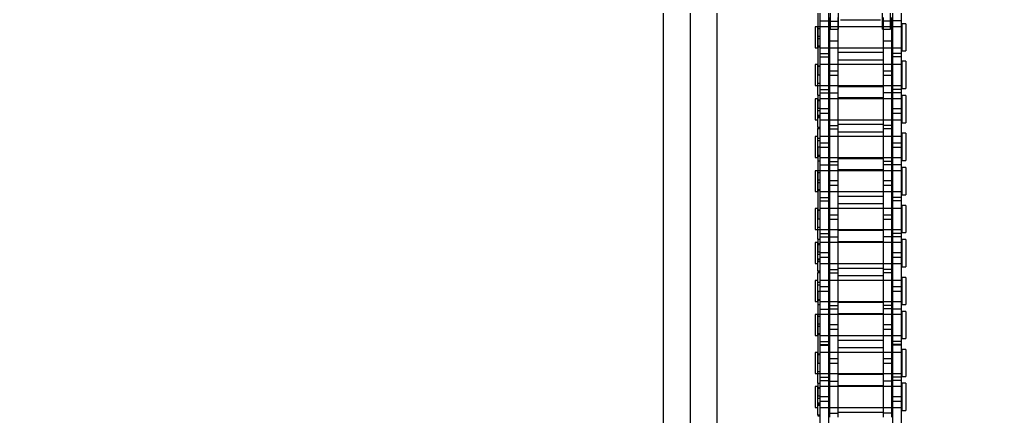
# Model space of a CAD drawing. Header units: metres. Extents: x 0 to 63075, y 0 to 44550.
# Drawn here: x 13844.1 to 14019.2, y 28671.2 to 28741 of the extents above; entities that cross this region are included whole.
import ezdxf

# ---------------------------------------------------------------- set-up
doc = ezdxf.new("R2010")
doc.units = ezdxf.units.M
doc.header["$LTSCALE"] = 75
doc.linetypes.add('HIDDEN2', pattern=[4.7625, 3.175, -1.5875])
for name, color, linetype in [('SDM', 7, 'Continuous'), ('SL1', 8, 'Continuous'), ('SL4', 4, 'Continuous'), ('ST1', 7, 'HIDDEN2')]:
    doc.layers.add(name, color=color, linetype=linetype)

# ---------------------------------------------------------------- blocks, each defined once
blk = doc.blocks.new('A$Ca548c4ee')
at = {"layer": 'SL1'}
for radius, start, end in [(1821.5, 111.63329, 68.36671), (1758, 110.23354, 69.76646), (1758, 110.23433, 69.76567), (1750, 110.33011, 69.66989)]:
    blk.add_arc((5942.12, 7584.47), radius, start, end, dxfattribs=at)
blk = doc.blocks.new('A$Ca53c419a')
at = {"layer": 'SL4'}
for p, q in [((4619.72, 495.77), (3669.71, 495.77)), ((3669.71, 486.24), (4459.48, 486.24))]:
    blk.add_line(p, q, dxfattribs=at)
at = {"layer": 'ST1'}
for p, q in [((4669.71, 491), (3669.71, 491)), ((3669.71, 486.24), (4459.48, 486.24)), ((4243.99, 468.16), (4234.9, 468.16)), ((4241.49, 468.49), (4241.49, 468.16)), ((4241.66, 468.49), (4241.49, 468.49)), ((4241.66, 468.49), (4241.66, 468.16)), ((4241.66, 468.49), (4245.01, 468.49)), ((4242.96, 469), (4242.96, 469)), ((4246.65, 469), (4242.96, 469)), ((4242.96, 469), (4242.96, 468.53)), ((4242.96, 468.53), (4246.65, 468.53)), ((4242.96, 468.16), (4242.96, 466.64)), ((4242.96, 468.16), (4242.96, 453.66)), ((4243.33, 468.53), (4243.33, 468.16)), ((4243.61, 468.49), (4243.61, 468.16)), ((4243.78, 468.49), (4243.78, 468.16)), ((4244.85, 468.16), (4243.99, 468.16)), ((4243.99, 466.64), (4243.99, 468.16)), ((4244.6, 468.49), (4244.6, 468.16)), ((4253.95, 468.16), (4244.85, 468.16)), ((4244.85, 468.16), (4244.85, 466.64)), ((4245.01, 468.49), (4245.01, 468.16)), ((4247.22, 468.49), (4245.01, 468.49)), ((4246.28, 468.16), (4246.28, 468.53)), ((4246.37, 468.49), (4246.37, 468.16)), ((4246.47, 468.49), (4246.47, 468.16)), ((4246.65, 468.53), (4246.65, 469)), ((4246.65, 466.64), (4246.65, 468.16)), ((4246.65, 453.66), (4246.65, 468.16)), ((4247.22, 468.49), (4250.77, 468.49)), ((4247.22, 468.49), (4247.22, 468.16)), ((4247.68, 468.16), (4247.68, 466.64)), ((4248.26, 468.16), (4248.26, 466.64)), ((4252.62, 469), (4248.93, 469)), ((4248.93, 469), (4248.93, 468.53)), ((4248.93, 468.53), (4252.62, 468.53)), ((4248.93, 468.49), (4248.93, 466.64)), ((4248.93, 468.16), (4248.93, 453.66)), ((4249.3, 468.53), (4249.3, 468.16)), ((4250.77, 468.49), (4250.77, 468.16)), ((4263.47, 468.49), (4250.77, 468.49)), ((4252.25, 468.16), (4252.25, 468.53)), ((4252.39, 468.49), (4252.39, 468.16)), ((4252.62, 468.53), (4252.62, 469)), ((4252.62, 466.64), (4252.62, 468.16)), ((4252.62, 453.66), (4252.62, 468.16)), ((4253.95, 468.16), (4253.95, 466.64)), ((4260.3, 468.16), (4253.95, 468.16)), ((4254.02, 468.16), (4254.02, 466.64)), ((4254.6, 468.16), (4254.6, 466.64)), ((4255.64, 469), (4255.64, 469)), ((4259.33, 469), (4255.64, 469)), ((4255.64, 469), (4255.64, 468.53)), ((4255.64, 468.53), (4259.33, 468.53)), ((4255.64, 468.16), (4255.64, 466.64)), ((4255.64, 468.16), (4255.64, 453.66)), ((4255.81, 468.49), (4255.81, 468.16)), ((4255.92, 468.49), (4255.92, 468.16)), ((4256.01, 468.53), (4256.01, 468.16)), ((4257.27, 468.49), (4257.27, 468.16)), ((4257.69, 468.49), (4257.69, 468.16)), ((4258.96, 468.16), (4258.96, 468.53)), ((4259.33, 468.53), (4259.33, 469)), ((4259.33, 466.64), (4259.33, 468.49)), ((4259.33, 453.66), (4259.33, 468.16)), ((4260.3, 468.16), (4260.3, 466.64)), ((4269.39, 468.16), (4260.3, 468.16)), ((4261.03, 468.16), (4261.03, 468.49)), ((4265.32, 469), (4261.63, 469)), ((4261.63, 469), (4261.63, 468.53)), ((4261.63, 468.53), (4265.32, 468.53)), ((4261.63, 468.16), (4261.63, 466.64)), ((4261.63, 468.16), (4261.63, 453.66)), ((4261.86, 468.49), (4261.86, 468.16)), ((4262, 468.53), (4262, 468.16)), ((4263.4, 466.64), (4263.4, 468.16)), ((4263.47, 468.49), (4263.47, 468.16)), ((4263.47, 468.49), (4266.71, 468.49)), ((4264.24, 468.16), (4264.24, 466.64)), ((4264.58, 468.49), (4264.58, 468.16)), ((4264.95, 468.16), (4264.95, 468.53)), ((4265.32, 468.53), (4265.32, 469)), ((4265.32, 466.64), (4265.32, 468.16)), ((4265.32, 453.66), (4265.32, 468.16)), ((4266.71, 468.49), (4266.71, 468.16)), ((4266.85, 468.49), (4266.85, 468.16)), ((4267.02, 468.49), (4266.85, 468.49)), ((4267.02, 468.49), (4267.02, 468.16)), ((4267.02, 468.49), (4270.37, 468.49)), ((4268.32, 469), (4268.31, 469)), ((4268.31, 469), (4268.31, 468.53)), ((4268.31, 468.53), (4272, 468.53)), ((4268.31, 468.16), (4268.31, 466.64)), ((4268.31, 468.16), (4268.31, 453.66)), ((4272, 469), (4268.32, 469)), ((4268.68, 468.53), (4268.68, 468.16)), ((4268.97, 468.49), (4268.97, 468.16)), ((4269.14, 468.49), (4269.14, 468.16)), ((4270.25, 468.16), (4269.39, 468.16)), ((4269.39, 466.64), (4269.39, 468.16)), ((4269.95, 468.49), (4269.95, 468.16)), ((4279.35, 468.16), (4270.25, 468.16)), ((4270.25, 468.16), (4270.25, 466.64)), ((4270.37, 468.49), (4270.37, 468.16)), ((4272.62, 468.49), (4270.37, 468.49)), ((4271.64, 468.16), (4271.64, 468.53)), ((4271.72, 468.49), (4271.72, 468.16)), ((4271.83, 468.49), (4271.83, 468.16)), ((4272, 468.53), (4272, 469)), ((4272, 466.64), (4272, 468.16)), ((4272, 453.66), (4272, 468.16)), ((4272.62, 468.49), (4276.17, 468.49)), ((4272.62, 468.49), (4272.62, 468.16)), ((4273.04, 468.16), (4273.04, 466.64)), ((4273.62, 468.16), (4273.62, 466.64)), ((4278.02, 469), (4274.33, 469)), ((4274.33, 469), (4274.33, 468.53)), ((4274.33, 468.53), (4278.02, 468.53)), ((4274.33, 468.49), (4274.33, 466.64)), ((4274.33, 468.16), (4274.33, 453.66)), ((4274.7, 468.53), (4274.7, 468.16)), ((4276.17, 468.49), (4276.17, 468.16)), ((4288.87, 468.49), (4276.17, 468.49)), ((4277.65, 468.16), (4277.65, 468.53)), ((4277.79, 468.49), (4277.79, 468.16)), ((4278.02, 468.53), (4278.02, 469)), ((4278.02, 466.64), (4278.02, 468.16)), ((4278.02, 453.66), (4278.02, 468.16)), ((4279.35, 468.16), (4279.35, 466.64)), ((4285.7, 468.16), (4279.35, 468.16)), ((4279.38, 468.16), (4279.38, 466.64)), ((4279.96, 468.16), (4279.96, 466.64)), ((4281, 469), (4280.99, 469)), ((4280.99, 469), (4280.99, 468.53)), ((4280.99, 468.53), (4284.68, 468.53)), ((4280.99, 468.16), (4280.99, 466.64)), ((4280.99, 468.16), (4280.99, 453.66)), ((4284.68, 469), (4281, 469)), ((4281.17, 468.49), (4281.17, 468.16)), ((4281.27, 468.49), (4281.27, 468.16)), ((4281.36, 468.53), (4281.36, 468.16)), ((4282.63, 468.49), (4282.63, 468.16)), ((4283.05, 468.49), (4283.05, 468.16)), ((4284.31, 468.16), (4284.31, 468.53)), ((4284.68, 468.53), (4284.68, 469)), ((4284.68, 466.64), (4284.68, 468.49)), ((4284.68, 453.66), (4284.68, 468.16)), ((4285.7, 468.16), (4285.7, 466.64)), ((4294.79, 468.16), (4285.7, 468.16)), ((4286.39, 468.16), (4286.39, 468.49)), ((4290.72, 469), (4287.03, 469)), ((4287.03, 469), (4287.03, 468.53)), ((4287.03, 468.53), (4290.72, 468.53)), ((4287.03, 468.16), (4287.03, 466.64)), ((4287.03, 468.16), (4287.03, 453.66)), ((4287.26, 468.49), (4287.26, 468.16)), ((4287.4, 468.53), (4287.4, 468.16)), ((4288.76, 466.64), (4288.76, 468.16)), ((4288.87, 468.49), (4288.87, 468.16)), ((4288.87, 468.49), (4292.11, 468.49)), ((4289.6, 468.16), (4289.6, 466.64)), ((4289.98, 468.49), (4289.98, 468.16)), ((4290.35, 468.16), (4290.35, 468.53)), ((4290.72, 468.53), (4290.72, 469)), ((4290.72, 466.64), (4290.72, 468.16)), ((4290.72, 453.66), (4290.72, 468.16)), ((4292.11, 468.49), (4292.11, 468.16)), ((4292.2, 468.49), (4292.2, 468.16)), ((4292.38, 468.49), (4292.2, 468.49)), ((4292.38, 468.49), (4292.38, 468.16)), ((4292.38, 468.49), (4295.72, 468.49)), ((4293.67, 469), (4293.67, 469)), ((4297.36, 469), (4293.67, 469)), ((4293.67, 469), (4293.67, 468.53)), ((4293.67, 468.53), (4297.36, 468.53)), ((4293.67, 468.16), (4293.67, 466.64)), ((4293.67, 468.16), (4293.67, 453.66)), ((4294.04, 468.53), (4294.04, 468.16)), ((4294.32, 468.49), (4294.32, 468.16)), ((4294.5, 468.49), (4294.5, 468.16)), ((4295.65, 468.16), (4294.79, 468.16)), ((4294.79, 466.64), (4294.79, 468.16)), ((4295.31, 468.49), (4295.31, 468.16)), ((4304.75, 468.16), (4295.65, 468.16)), ((4295.65, 468.16), (4295.65, 466.64)), ((4295.72, 468.49), (4295.72, 468.16)), ((4298.02, 468.49), (4295.72, 468.49)), ((4296.99, 468.16), (4296.99, 468.53)), ((4297.08, 468.49), (4297.08, 468.16)), ((4297.18, 468.49), (4297.18, 468.16)), ((4297.36, 468.53), (4297.36, 469)), ((4297.36, 466.64), (4297.36, 468.16)), ((4297.36, 453.66), (4297.36, 468.16)), ((4298.02, 468.49), (4301.57, 468.49)), ((4298.02, 468.49), (4298.02, 468.16)), ((4298.39, 468.16), (4298.39, 466.64)), ((4298.98, 468.16), (4298.98, 466.64)), ((4303.42, 469), (4299.73, 469)), ((4299.73, 469), (4299.73, 468.53)), ((4299.73, 468.53), (4303.42, 468.53)), ((4299.73, 468.49), (4299.73, 466.64)), ((4299.73, 468.16), (4299.73, 453.66)), ((4300.1, 468.53), (4300.1, 468.16)), ((4301.57, 468.49), (4301.57, 468.16)), ((4314.27, 468.49), (4301.57, 468.49)), ((4303.05, 468.16), (4303.05, 468.53)), ((4303.19, 468.49), (4303.19, 468.16)), ((4303.42, 468.53), (4303.42, 469)), ((4303.42, 466.64), (4303.42, 468.16)), ((4303.42, 453.66), (4303.42, 468.16)), ((4304.73, 468.16), (4304.73, 466.64)), ((4304.75, 468.16), (4304.75, 466.64)), ((4311.1, 468.16), (4304.75, 468.16)), ((4305.32, 468.16), (4305.32, 466.64)), ((4306.35, 469), (4306.35, 469)), ((4310.04, 469), (4306.35, 469)), ((4306.35, 469), (4306.35, 468.53)), ((4306.35, 468.53), (4310.04, 468.53)), ((4306.35, 468.16), (4306.35, 466.64)), ((4306.35, 468.16), (4306.35, 453.66)), ((4306.53, 468.49), (4306.53, 468.16)), ((4306.63, 468.49), (4306.63, 468.16)), ((4306.72, 468.53), (4306.72, 468.16)), ((4307.99, 468.49), (4307.99, 468.16)), ((4308.4, 468.49), (4308.4, 468.16)), ((4309.67, 468.16), (4309.67, 468.53)), ((4310.04, 468.53), (4310.04, 469)), ((4310.04, 466.64), (4310.04, 468.49)), ((4310.04, 453.66), (4310.04, 468.16)), ((4311.1, 468.16), (4311.1, 466.64)), ((4320.19, 468.16), (4311.1, 468.16)), ((4243.99, 466.64), (4234.9, 466.64)), ((4247.6, 466.48), (4241.25, 466.48)), ((4241.93, 466.48), (4241.93, 464.96)), ((4242.96, 466.48), (4242.96, 464.96)), ((4244.85, 466.64), (4243.99, 466.64)), ((4253.95, 466.64), (4244.85, 466.64)), ((4246.65, 464.96), (4246.65, 466.48)), ((4247.6, 466.48), (4247.6, 464.96)), ((4256.69, 466.48), (4247.6, 466.48)), ((4248.93, 466.48), (4248.93, 464.96)), ((4250.72, 464.96), (4250.72, 466.48)), ((4251.56, 466.48), (4251.56, 464.96)), ((4252.62, 464.96), (4252.62, 466.48)), ((4260.3, 466.64), (4253.95, 466.64)), ((4255.64, 466.48), (4255.64, 464.96)), ((4257.55, 466.48), (4256.69, 466.48)), ((4256.69, 464.96), (4256.69, 466.48)), ((4266.65, 466.48), (4257.55, 466.48)), ((4257.55, 466.48), (4257.55, 464.96)), ((4259.33, 464.96), (4259.33, 466.48)), ((4269.39, 466.64), (4260.3, 466.64)), ((4260.36, 466.48), (4260.36, 464.96)), ((4260.94, 466.48), (4260.94, 464.96)), ((4261.63, 466.48), (4261.63, 464.96)), ((4265.32, 464.96), (4265.32, 466.48)), ((4266.65, 466.48), (4266.65, 464.96)), ((4273, 466.48), (4266.65, 466.48)), ((4266.7, 466.48), (4266.7, 464.96)), ((4267.28, 466.48), (4267.28, 464.96)), ((4268.31, 466.48), (4268.31, 464.96)), ((4270.25, 466.64), (4269.39, 466.64)), ((4279.35, 466.64), (4270.25, 466.64)), ((4272, 464.96), (4272, 466.48)), ((4273, 466.48), (4273, 464.96)), ((4282.09, 466.48), (4273, 466.48)), ((4274.33, 466.48), (4274.33, 464.96)), ((4276.08, 464.96), (4276.08, 466.48)), ((4276.92, 466.48), (4276.92, 464.96)), ((4278.02, 464.96), (4278.02, 466.48)), ((4285.7, 466.64), (4279.35, 466.64)), ((4280.99, 466.48), (4280.99, 464.96)), ((4282.95, 466.48), (4282.09, 466.48)), ((4282.09, 464.96), (4282.09, 466.48)), ((4292.05, 466.48), (4282.95, 466.48)), ((4282.95, 466.48), (4282.95, 464.96)), ((4284.68, 464.96), (4284.68, 466.48)), ((4294.79, 466.64), (4285.7, 466.64)), ((4285.71, 466.48), (4285.71, 464.96)), ((4286.3, 466.48), (4286.3, 464.96)), ((4287.03, 466.48), (4287.03, 464.96)), ((4290.72, 464.96), (4290.72, 466.48)), ((4292.05, 466.48), (4292.05, 464.96)), ((4298.4, 466.48), (4292.05, 466.48)), ((4292.05, 466.48), (4292.05, 464.96)), ((4292.64, 466.48), (4292.64, 464.96)), ((4293.67, 466.48), (4293.67, 464.96)), ((4295.65, 466.64), (4294.79, 466.64)), ((4304.75, 466.64), (4295.65, 466.64)), ((4297.36, 464.96), (4297.36, 466.48)), ((4298.4, 466.48), (4298.4, 464.96)), ((4307.49, 466.48), (4298.4, 466.48)), ((4299.73, 466.48), (4299.73, 464.96)), ((4301.44, 464.96), (4301.44, 466.48)), ((4302.27, 466.48), (4302.27, 464.96)), ((4303.42, 464.96), (4303.42, 466.48)), ((4311.1, 466.64), (4304.75, 466.64)), ((4306.35, 466.48), (4306.35, 464.96)), ((4307.49, 464.96), (4307.49, 466.48)), ((4311.66, 466.48), (4307.49, 466.48)), ((4309.62, 466.28), (4315.53, 466.28)), ((4309.62, 466.28), (4309.62, 464.88)), ((4310.04, 464.96), (4310.04, 466.48)), ((4311.07, 466.48), (4311.07, 464.96)), ((4320.19, 466.64), (4311.1, 466.64)), ((4247.6, 464.96), (4241.25, 464.96)), ((4242.03, 457.03), (4242.03, 464.96)), ((4242.96, 464.96), (4242.96, 457.03)), ((4246.65, 457.03), (4246.65, 464.96)), ((4246.81, 464.96), (4246.81, 457.03)), ((4256.69, 464.96), (4247.6, 464.96)), ((4248.76, 457.03), (4248.76, 464.96)), ((4248.93, 464.96), (4248.93, 457.03)), ((4252.62, 457.03), (4252.62, 464.96)), ((4253.52, 464.96), (4253.52, 457.03)), ((4254.73, 457.03), (4254.73, 464.96)), ((4255.64, 464.96), (4255.64, 457.03)), ((4257.55, 464.96), (4256.69, 464.96)), ((4266.65, 464.96), (4257.55, 464.96)), ((4259.33, 457.03), (4259.33, 464.96)), ((4259.51, 464.96), (4259.51, 457.03)), ((4261.44, 457.03), (4261.44, 464.96)), ((4261.63, 464.96), (4261.63, 457.03)), ((4265.32, 457.03), (4265.32, 464.96)), ((4266.2, 464.96), (4266.2, 457.03)), ((4273, 464.96), (4266.65, 464.96)), ((4267.43, 457.03), (4267.43, 464.96)), ((4268.31, 464.96), (4268.31, 457.03)), ((4272, 457.03), (4272, 464.96)), ((4272.21, 464.96), (4272.21, 457.03)), ((4282.09, 464.96), (4273, 464.96)), ((4274.12, 457.03), (4274.12, 464.96)), ((4274.33, 464.96), (4274.33, 457.03)), ((4278.02, 457.03), (4278.02, 464.96)), ((4278.88, 464.96), (4278.88, 457.03)), ((4280.13, 457.03), (4280.13, 464.96)), ((4280.99, 464.96), (4280.99, 457.03)), ((4282.95, 464.96), (4282.09, 464.96)), ((4292.05, 464.96), (4282.95, 464.96)), ((4284.68, 457.03), (4284.68, 464.96)), ((4284.91, 464.96), (4284.91, 457.03)), ((4286.8, 457.03), (4286.8, 464.96)), ((4287.03, 464.96), (4287.03, 457.03)), ((4290.72, 457.03), (4290.72, 464.96)), ((4291.56, 464.96), (4291.56, 457.03)), ((4298.4, 464.96), (4292.05, 464.96)), ((4292.83, 457.03), (4292.83, 464.96)), ((4293.67, 464.96), (4293.67, 457.03)), ((4297.36, 457.03), (4297.36, 464.96)), ((4297.61, 464.96), (4297.61, 457.03)), ((4307.49, 464.96), (4298.4, 464.96)), ((4299.48, 457.03), (4299.48, 464.96)), ((4299.73, 464.96), (4299.73, 457.03)), ((4303.42, 457.03), (4303.42, 464.96)), ((4304.23, 464.96), (4304.23, 457.03)), ((4305.53, 457.03), (4305.53, 464.96)), ((4306.35, 464.96), (4306.35, 457.03)), ((4311.66, 464.96), (4307.49, 464.96)), ((4309.62, 464.88), (4315.53, 464.88)), ((4310.04, 457.03), (4310.04, 464.96)), ((4311.27, 464.5), (4311.27, 457.5)), ((4247.6, 457.03), (4241.25, 457.03)), ((4241.93, 455.51), (4241.93, 457.03)), ((4242.96, 457.03), (4242.96, 455.51)), ((4246.65, 455.51), (4246.65, 457.03)), ((4247.6, 455.51), (4247.6, 457.03)), ((4256.69, 457.03), (4247.6, 457.03)), ((4248.93, 457.03), (4248.93, 455.51)), ((4250.72, 455.51), (4250.72, 457.03)), ((4251.56, 457.03), (4251.56, 455.51)), ((4252.62, 455.51), (4252.62, 457.03)), ((4255.64, 457.03), (4255.64, 455.51)), ((4257.55, 457.03), (4256.69, 457.03)), ((4256.69, 455.51), (4256.69, 457.03)), ((4266.65, 457.03), (4257.55, 457.03)), ((4257.55, 457.03), (4257.55, 455.51)), ((4259.33, 455.51), (4259.33, 457.03)), ((4260.36, 455.51), (4260.36, 457.03)), ((4260.94, 455.51), (4260.94, 457.03)), ((4261.63, 457.03), (4261.63, 455.51)), ((4265.32, 455.51), (4265.32, 457.03)), ((4266.65, 455.51), (4266.65, 457.03)), ((4273, 457.03), (4266.65, 457.03)), ((4266.7, 455.51), (4266.7, 457.03)), ((4267.28, 455.51), (4267.28, 457.03)), ((4268.31, 457.03), (4268.31, 455.51)), ((4272, 455.51), (4272, 457.03)), ((4273, 455.51), (4273, 457.03)), ((4282.09, 457.03), (4273, 457.03)), ((4274.33, 457.03), (4274.33, 455.51)), ((4276.08, 455.51), (4276.08, 457.03)), ((4276.92, 457.03), (4276.92, 455.51)), ((4278.02, 455.51), (4278.02, 457.03)), ((4280.99, 457.03), (4280.99, 455.51)), ((4282.95, 457.03), (4282.09, 457.03)), ((4282.09, 455.51), (4282.09, 457.03)), ((4292.05, 457.03), (4282.95, 457.03)), ((4282.95, 457.03), (4282.95, 455.51)), ((4284.68, 455.51), (4284.68, 457.03)), ((4285.71, 455.51), (4285.71, 457.03)), ((4286.3, 455.51), (4286.3, 457.03)), ((4287.03, 457.03), (4287.03, 455.51)), ((4290.72, 455.51), (4290.72, 457.03)), ((4292.05, 455.51), (4292.05, 457.03)), ((4298.4, 457.03), (4292.05, 457.03)), ((4292.05, 455.51), (4292.05, 457.03)), ((4292.64, 455.51), (4292.64, 457.03)), ((4293.67, 457.03), (4293.67, 455.51)), ((4297.36, 455.51), (4297.36, 457.03)), ((4298.4, 455.51), (4298.4, 457.03)), ((4307.49, 457.03), (4298.4, 457.03)), ((4299.73, 457.03), (4299.73, 455.51)), ((4301.44, 455.51), (4301.44, 457.03)), ((4302.27, 457.03), (4302.27, 455.51)), ((4303.42, 455.51), (4303.42, 457.03)), ((4306.35, 457.03), (4306.35, 455.51)), ((4307.49, 455.51), (4307.49, 457.03)), ((4311.66, 457.03), (4307.49, 457.03)), ((4309.62, 457.13), (4318.15, 457.13)), ((4309.62, 457.13), (4309.62, 455.73)), ((4310.04, 455.51), (4310.04, 457.03)), ((4311.07, 455.51), (4311.07, 457.03)), ((4243.99, 455.36), (4234.9, 455.36)), ((4247.6, 455.51), (4241.25, 455.51)), ((4242.96, 455.36), (4242.96, 453.84)), ((4244.85, 455.36), (4243.99, 455.36)), ((4243.99, 453.84), (4243.99, 455.36)), ((4253.95, 455.36), (4244.85, 455.36)), ((4244.85, 455.36), (4244.85, 453.84)), ((4246.65, 453.84), (4246.65, 455.36)), ((4256.69, 455.51), (4247.6, 455.51)), ((4247.68, 453.84), (4247.68, 455.36)), ((4248.26, 453.84), (4248.26, 455.36)), ((4248.93, 455.36), (4248.93, 453.84)), ((4252.62, 453.84), (4252.62, 455.36)), ((4253.95, 453.84), (4253.95, 455.36)), ((4260.3, 455.36), (4253.95, 455.36)), ((4254.02, 453.84), (4254.02, 455.36)), ((4254.6, 453.84), (4254.6, 455.36)), ((4255.64, 455.36), (4255.64, 453.84)), ((4257.55, 455.51), (4256.69, 455.51)), ((4266.65, 455.51), (4257.55, 455.51)), ((4259.33, 453.84), (4259.33, 455.36)), ((4260.3, 453.84), (4260.3, 455.36)), ((4269.39, 455.36), (4260.3, 455.36)), ((4261.63, 455.36), (4261.63, 453.84)), ((4263.4, 453.84), (4263.4, 455.36)), ((4264.24, 455.36), (4264.24, 453.84)), ((4265.32, 453.84), (4265.32, 455.36)), ((4273, 455.51), (4266.65, 455.51)), ((4268.31, 455.36), (4268.31, 453.84)), ((4270.25, 455.36), (4269.39, 455.36)), ((4269.39, 453.84), (4269.39, 455.36)), ((4279.35, 455.36), (4270.25, 455.36)), ((4270.25, 455.36), (4270.25, 453.84)), ((4272, 453.84), (4272, 455.36)), ((4282.09, 455.51), (4273, 455.51)), ((4273.04, 453.84), (4273.04, 455.36)), ((4273.62, 453.84), (4273.62, 455.36)), ((4274.33, 455.36), (4274.33, 453.84)), ((4278.02, 453.84), (4278.02, 455.36)), ((4279.35, 453.84), (4279.35, 455.36)), ((4285.7, 455.36), (4279.35, 455.36)), ((4279.38, 453.84), (4279.38, 455.36)), ((4279.96, 453.84), (4279.96, 455.36)), ((4280.99, 455.36), (4280.99, 453.84)), ((4282.95, 455.51), (4282.09, 455.51)), ((4292.05, 455.51), (4282.95, 455.51)), ((4284.68, 453.84), (4284.68, 455.36)), ((4285.7, 453.84), (4285.7, 455.36)), ((4294.79, 455.36), (4285.7, 455.36)), ((4287.03, 455.36), (4287.03, 453.84)), ((4288.76, 453.84), (4288.76, 455.36)), ((4289.6, 455.36), (4289.6, 453.84)), ((4290.72, 453.84), (4290.72, 455.36)), ((4298.4, 455.51), (4292.05, 455.51)), ((4293.67, 455.36), (4293.67, 453.84)), ((4295.65, 455.36), (4294.79, 455.36)), ((4294.79, 453.84), (4294.79, 455.36)), ((4304.75, 455.36), (4295.65, 455.36)), ((4295.65, 455.36), (4295.65, 453.84)), ((4297.36, 453.84), (4297.36, 455.36)), ((4298.39, 453.84), (4298.39, 455.36)), ((4307.49, 455.51), (4298.4, 455.51)), ((4298.98, 453.84), (4298.98, 455.36)), ((4299.73, 455.36), (4299.73, 453.84)), ((4303.42, 453.84), (4303.42, 455.36)), ((4304.73, 453.84), (4304.73, 455.36)), ((4304.75, 453.84), (4304.75, 455.36)), ((4311.1, 455.36), (4304.75, 455.36)), ((4305.32, 453.84), (4305.32, 455.36)), ((4306.35, 455.36), (4306.35, 453.84)), ((4311.66, 455.51), (4307.49, 455.51)), ((4309.62, 455.73), (4318.15, 455.73)), ((4310.04, 453.84), (4310.04, 455.36)), ((4311.1, 453.84), (4311.1, 455.36)), ((4320.19, 455.36), (4311.1, 455.36)), ((4243.99, 453.84), (4234.9, 453.84)), ((4242.4, 453.66), (4247.2, 453.66)), ((4242.4, 453.66), (4242.4, 453)), ((4244.85, 453.84), (4243.99, 453.84)), ((4253.95, 453.84), (4244.85, 453.84)), ((4247.2, 453), (4247.2, 453.66)), ((4248.38, 453.66), (4253.17, 453.66)), ((4248.38, 453.66), (4248.38, 453)), ((4253.17, 453), (4253.17, 453.66)), ((4260.3, 453.84), (4253.95, 453.84)), ((4255.08, 453.66), (4259.88, 453.66)), ((4255.08, 453.66), (4255.08, 453)), ((4259.88, 453), (4259.88, 453.66)), ((4269.39, 453.84), (4260.3, 453.84)), ((4261.08, 453.66), (4265.87, 453.66)), ((4261.08, 453.66), (4261.08, 453)), ((4265.87, 453), (4265.87, 453.66)), ((4267.76, 453.66), (4272.56, 453.66)), ((4267.76, 453.66), (4267.76, 453)), ((4270.25, 453.84), (4269.39, 453.84)), ((4279.35, 453.84), (4270.25, 453.84)), ((4272.56, 453), (4272.56, 453.66)), ((4273.78, 453.66), (4278.57, 453.66)), ((4273.78, 453.66), (4273.78, 453)), ((4278.57, 453), (4278.57, 453.66)), ((4285.7, 453.84), (4279.35, 453.84)), ((4280.44, 453.66), (4285.24, 453.66)), ((4280.44, 453.66), (4280.44, 453)), ((4285.24, 453), (4285.24, 453.66)), ((4294.79, 453.84), (4285.7, 453.84)), ((4286.48, 453.66), (4291.27, 453.66)), ((4286.48, 453.66), (4286.48, 453)), ((4291.27, 453), (4291.27, 453.66)), ((4293.12, 453.66), (4297.91, 453.66)), ((4293.12, 453.66), (4293.12, 453)), ((4295.65, 453.84), (4294.79, 453.84)), ((4304.75, 453.84), (4295.65, 453.84)), ((4297.91, 453), (4297.91, 453.66)), ((4299.18, 453.66), (4303.97, 453.66)), ((4299.18, 453.66), (4299.18, 453)), ((4303.97, 453), (4303.97, 453.66)), ((4311.1, 453.84), (4304.75, 453.84)), ((4305.8, 453.66), (4310.59, 453.66)), ((4305.8, 453.66), (4305.8, 453)), ((4310.59, 453), (4310.59, 453.66)), ((4320.19, 453.84), (4311.1, 453.84)), ((4242.41, 453), (4242.4, 453)), ((4247.2, 453), (4242.41, 453)), ((4253.17, 453), (4248.38, 453)), ((4255.09, 453), (4255.08, 453)), ((4259.88, 453), (4255.09, 453)), ((4265.87, 453), (4261.08, 453)), ((4267.76, 453), (4267.76, 453)), ((4272.56, 453), (4267.76, 453)), ((4278.57, 453), (4273.78, 453)), ((4280.44, 453), (4280.44, 453)), ((4285.24, 453), (4280.44, 453)), ((4291.27, 453), (4286.48, 453)), ((4293.12, 453), (4293.12, 453)), ((4297.91, 453), (4293.12, 453)), ((4303.97, 453), (4299.18, 453)), ((4305.8, 453), (4305.8, 453)), ((4310.59, 453), (4305.8, 453))]:
    blk.add_line(p, q, dxfattribs=at)

msp = doc.modelspace()

# ---------------------------------------------------------------- block references
at = {"layer": 'SDM'}
msp.add_blockref('A$Ca548c4ee', (8259.51, 22668.36), dxfattribs=at)
at = {"layer": 'SDM', "rotation": 90}
msp.add_blockref('A$Ca53c419a', (14453.13, 24429.77), dxfattribs=at)

doc.saveas('drawing.dxf')
